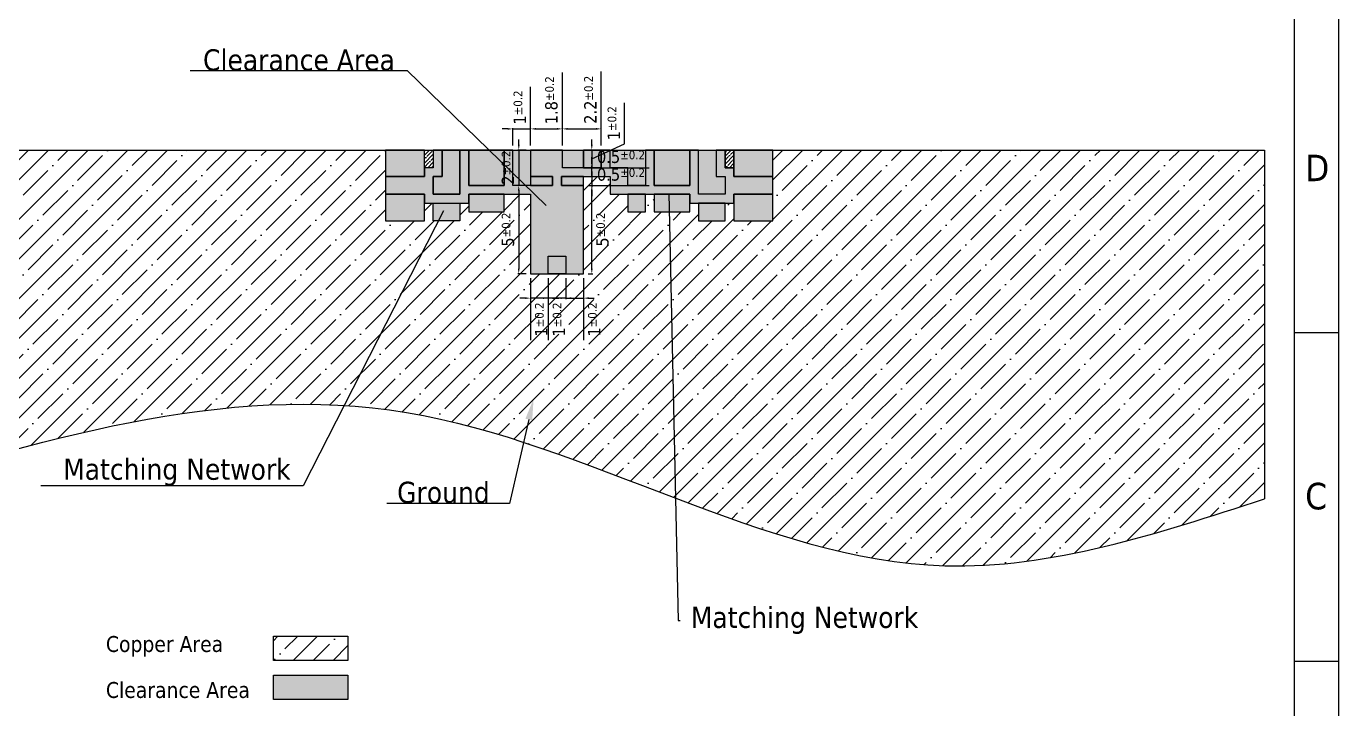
# Model space of a CAD drawing. Header units: millimetres. Extents: x 1362 to 1480, y 1256 to 1391.
# Drawn here: x 1406.2 to 1480.4, y 1292.8 to 1331.3 of the extents above; entities that cross this region are included whole.
import ezdxf
from ezdxf import colors
from ezdxf.entities.mleader import LeaderData, LeaderLine
from ezdxf.math import Vec2, Vec3

# ---------------------------------------------------------------- set-up
doc = ezdxf.new("R2010")
doc.units = ezdxf.units.MM
doc.linetypes.add('ACAD_ISO02W100', pattern=[15, 12, -3])
doc.linetypes.add('HIDDEN', pattern=[0.2, 0.1, -0.1])
doc.layers.add('Cooper', color=115, linetype='HIDDEN', true_color=0x5a8b71)
doc.layers.add('PADS COPPER', color=43, linetype='Continuous', true_color=0xd4b038)
doc.layers.add('DIMENSIONS', color=242, linetype='Continuous', plot=False)
for name, color, linetype in [('ground plane', 8, 'Continuous'), ('NO COOPER AREA', 255, 'Continuous'), ('Text', 250, 'Continuous')]:
    doc.layers.add(name, color=color, linetype=linetype)
doc.styles.get("Standard").update_dxf_attribs({"font": 'arialbd.ttf'})
doc.styles.add('WY', font='tahoma.ttf')
doc.dimstyles.new('AM_ISO', dxfattribs={"dimtxt": 1, "dimasz": 0.3, "dimexe": 0.05, "dimexo": 0.25, "dimgap": 0.25, "dimtad": 1, "dimdsep": 46, "dimtxsty": 'WY', "dimcen": 0, "dimclrd": 256, "dimclre": 256, "dimclrt": 256, "dimazin": 2, "dimtol": 1, "dimtp": 0.2, "dimtm": 0.2, "dimtfac": 0.7, "dimtix": 1, "dimtmove": 1, "dimatfit": 3, "dimfxl": 1, "dimtolj": 2, "dimlwd": -1, "dimlwe": -1, "dimarcsym": 0})

# ---------------------------------------------------------------- blocks, each defined once
blk = doc.blocks.new('*D27')
at = {"layer": 'Defpoints', "color": 0}
for p in [(1434.674, 1325.537), (1433.674, 1324.34), (1434.674, 1324.34)]:
    blk.add_point(p, dxfattribs=at)
at = {"layer": 'DIMENSIONS'}
for p, q in [((1434.674, 1324.59), (1434.674, 1327.907)), ((1433.374, 1325.537), (1433.074, 1325.537)), ((1433.674, 1324.59), (1433.674, 1325.587)), ((1433.674, 1325.537), (1434.674, 1325.537)), ((1434.974, 1325.537), (1435.274, 1325.537))]:
    blk.add_line(p, q, dxfattribs=at)
for points in [[(1433.374, 1325.587), (1433.374, 1325.487), (1433.674, 1325.537)], [(1434.974, 1325.587), (1434.974, 1325.487), (1434.674, 1325.537)]]:
    blk.add_solid(points, dxfattribs=at)
at = {"layer": 'DIMENSIONS', "insert": (1434.068, 1326.747), "char_height": 0.7, "attachment_point": 5, "rotation": 90, "style": 'WY'}
blk.add_mtext('\\A2;1{\\H0.490000;±0.2}', dxfattribs=at)
blk = doc.blocks.new('*D28')
at = {"layer": 'Defpoints', "color": 0}
for p in [(1436.474, 1325.537), (1434.674, 1324.34), (1436.474, 1324.34)]:
    blk.add_point(p, dxfattribs=at)
at = {"layer": 'DIMENSIONS'}
for p, q in [((1436.474, 1324.59), (1436.474, 1328.724)), ((1434.674, 1324.59), (1434.674, 1325.587)), ((1434.974, 1325.537), (1436.174, 1325.537))]:
    blk.add_line(p, q, dxfattribs=at)
for points in [[(1434.974, 1325.587), (1434.974, 1325.487), (1434.674, 1325.537)], [(1436.174, 1325.587), (1436.174, 1325.487), (1436.474, 1325.537)]]:
    blk.add_solid(points, dxfattribs=at)
at = {"layer": 'DIMENSIONS', "insert": (1435.858, 1327.155), "char_height": 0.7, "attachment_point": 5, "rotation": 90, "style": 'WY'}
blk.add_mtext('\\A2;1.8{\\H0.490000;±0.2}', dxfattribs=at)
blk = doc.blocks.new('*D29')
at = {"layer": 'Defpoints', "color": 0}
for p in [(1438.674, 1325.537), (1436.474, 1324.34), (1438.674, 1324.34)]:
    blk.add_point(p, dxfattribs=at)
at = {"layer": 'DIMENSIONS'}
for p, q in [((1438.674, 1324.59), (1438.674, 1328.779)), ((1436.474, 1324.59), (1436.474, 1325.587)), ((1436.774, 1325.537), (1438.374, 1325.537))]:
    blk.add_line(p, q, dxfattribs=at)
for points in [[(1436.774, 1325.587), (1436.774, 1325.487), (1436.474, 1325.537)], [(1438.374, 1325.587), (1438.374, 1325.487), (1438.674, 1325.537)]]:
    blk.add_solid(points, dxfattribs=at)
at = {"layer": 'DIMENSIONS', "insert": (1438.061, 1327.183), "char_height": 0.7, "attachment_point": 5, "rotation": 90, "style": 'WY'}
blk.add_mtext('\\A2;2.2{\\H0.490000;±0.2}', dxfattribs=at)
blk = doc.blocks.new('*D30')
at = {"layer": 'Defpoints', "color": 0}
for p in [(1434.674, 1324.34), (1434.007, 1322.34), (1434.674, 1322.34)]:
    blk.add_point(p, dxfattribs=at)
at = {"layer": 'DIMENSIONS'}
for p, q in [((1434.424, 1324.34), (1433.957, 1324.34)), ((1434.007, 1324.64), (1434.007, 1324.94)), ((1434.007, 1324.34), (1434.007, 1322.34)), ((1434.424, 1322.34), (1433.957, 1322.34)), ((1434.007, 1322.04), (1434.007, 1321.74))]:
    blk.add_line(p, q, dxfattribs=at)
for points in [[(1433.957, 1324.64), (1434.057, 1324.64), (1434.007, 1324.34)], [(1433.957, 1322.04), (1434.057, 1322.04), (1434.007, 1322.34)]]:
    blk.add_solid(points, dxfattribs=at)
at = {"layer": 'DIMENSIONS', "insert": (1433.395, 1323.34), "char_height": 0.7, "attachment_point": 5, "rotation": 90, "style": 'WY'}
blk.add_mtext('\\A2;2{\\H0.490000;±0.2}', dxfattribs=at)
blk = doc.blocks.new('*D31')
at = {"layer": 'Defpoints', "color": 0}
for p in [(1434.674, 1322.34), (1434.007, 1317.341), (1434.674, 1317.341)]:
    blk.add_point(p, dxfattribs=at)
at = {"layer": 'DIMENSIONS'}
for p, q in [((1434.424, 1322.34), (1433.957, 1322.34)), ((1434.007, 1322.04), (1434.007, 1317.641)), ((1434.424, 1317.341), (1433.957, 1317.341))]:
    blk.add_line(p, q, dxfattribs=at)
for points in [[(1433.957, 1322.04), (1434.057, 1322.04), (1434.007, 1322.34)], [(1433.957, 1317.641), (1434.057, 1317.641), (1434.007, 1317.341)]]:
    blk.add_solid(points, dxfattribs=at)
at = {"layer": 'DIMENSIONS', "insert": (1433.4, 1319.84), "char_height": 0.7, "attachment_point": 5, "rotation": 90, "style": 'WY'}
blk.add_mtext('\\A2;5{\\H0.490000;±0.2}', dxfattribs=at)
blk = doc.blocks.new('*D32')
at = {"layer": 'Defpoints', "color": 0}
for p in [(1434.673, 1317.341), (1435.674, 1317.341), (1435.674, 1315.968)]:
    blk.add_point(p, dxfattribs=at)
at = {"layer": 'DIMENSIONS'}
for p, q in [((1434.673, 1317.091), (1434.673, 1313.598)), ((1435.674, 1317.091), (1435.674, 1315.918)), ((1434.373, 1315.968), (1434.073, 1315.968)), ((1435.674, 1315.968), (1434.673, 1315.968)), ((1435.974, 1315.968), (1436.274, 1315.968))]:
    blk.add_line(p, q, dxfattribs=at)
for points in [[(1434.373, 1316.018), (1434.373, 1315.918), (1434.673, 1315.968)], [(1435.974, 1316.018), (1435.974, 1315.918), (1435.674, 1315.968)]]:
    blk.add_solid(points, dxfattribs=at)
at = {"layer": 'DIMENSIONS', "insert": (1435.28, 1314.758), "char_height": 0.7, "attachment_point": 5, "rotation": 90, "style": 'WY'}
blk.add_mtext('\\A2;1{\\H0.490000;±0.2}', dxfattribs=at)
blk = doc.blocks.new('*D33')
at = {"layer": 'Defpoints', "color": 0}
for p in [(1435.674, 1317.34), (1436.674, 1317.34), (1436.674, 1315.968)]:
    blk.add_point(p, dxfattribs=at)
at = {"layer": 'DIMENSIONS'}
for p, q in [((1435.674, 1317.09), (1435.674, 1313.598)), ((1436.674, 1317.09), (1436.674, 1315.918)), ((1435.374, 1315.968), (1435.074, 1315.968)), ((1436.674, 1315.968), (1435.674, 1315.968)), ((1436.974, 1315.968), (1437.274, 1315.968))]:
    blk.add_line(p, q, dxfattribs=at)
for points in [[(1435.374, 1316.018), (1435.374, 1315.918), (1435.674, 1315.968)], [(1436.974, 1316.018), (1436.974, 1315.918), (1436.674, 1315.968)]]:
    blk.add_solid(points, dxfattribs=at)
at = {"layer": 'DIMENSIONS', "insert": (1436.28, 1314.758), "char_height": 0.7, "attachment_point": 5, "rotation": 90, "style": 'WY'}
blk.add_mtext('\\A2;1{\\H0.490000;±0.2}', dxfattribs=at)
blk = doc.blocks.new('*D34')
at = {"layer": 'Defpoints', "color": 0}
for p in [(1436.674, 1317.34), (1437.673, 1317.341), (1437.673, 1315.968)]:
    blk.add_point(p, dxfattribs=at)
at = {"layer": 'DIMENSIONS'}
for p, q in [((1436.674, 1317.09), (1436.674, 1315.918)), ((1437.673, 1317.091), (1437.673, 1313.598)), ((1436.374, 1315.968), (1436.074, 1315.968)), ((1436.674, 1315.968), (1437.673, 1315.968)), ((1437.973, 1315.968), (1438.273, 1315.968))]:
    blk.add_line(p, q, dxfattribs=at)
for points in [[(1436.374, 1316.018), (1436.374, 1315.918), (1436.674, 1315.968)], [(1437.973, 1316.018), (1437.973, 1315.918), (1437.673, 1315.968)]]:
    blk.add_solid(points, dxfattribs=at)
at = {"layer": 'DIMENSIONS', "insert": (1438.279, 1314.758), "char_height": 0.7, "attachment_point": 5, "rotation": 90, "style": 'WY'}
blk.add_mtext('\\A2;1{\\H0.490000;±0.2}', dxfattribs=at)
blk = doc.blocks.new('*D35')
at = {"layer": 'Defpoints', "color": 0}
for p in [(1437.674, 1322.34), (1438.137, 1322.34), (1437.673, 1317.341)]:
    blk.add_point(p, dxfattribs=at)
at = {"layer": 'DIMENSIONS'}
for p, q in [((1437.924, 1322.34), (1438.187, 1322.34)), ((1438.137, 1317.641), (1438.137, 1322.04)), ((1437.923, 1317.341), (1438.187, 1317.341))]:
    blk.add_line(p, q, dxfattribs=at)
for points in [[(1438.087, 1322.04), (1438.187, 1322.04), (1438.137, 1322.34)], [(1438.087, 1317.641), (1438.187, 1317.641), (1438.137, 1317.341)]]:
    blk.add_solid(points, dxfattribs=at)
at = {"layer": 'DIMENSIONS', "insert": (1438.744, 1319.84), "char_height": 0.7, "attachment_point": 5, "rotation": 90, "style": 'WY'}
blk.add_mtext('\\A2;5{\\H0.490000;±0.2}', dxfattribs=at)
blk = doc.blocks.new('*D36')
at = {"layer": 'Defpoints', "color": 0}
for p in [(1437.674, 1322.84), (1438.137, 1322.84), (1437.674, 1322.34)]:
    blk.add_point(p, dxfattribs=at)
at = {"layer": 'DIMENSIONS'}
for p, q in [((1437.924, 1322.84), (1438.187, 1322.84)), ((1438.137, 1323.14), (1438.137, 1323.44)), ((1438.137, 1322.84), (1438.137, 1322.34)), ((1437.924, 1322.34), (1441.391, 1322.34)), ((1438.137, 1322.04), (1438.137, 1321.74))]:
    blk.add_line(p, q, dxfattribs=at)
for points in [[(1438.087, 1323.14), (1438.187, 1323.14), (1438.137, 1322.84)], [(1438.087, 1322.04), (1438.187, 1322.04), (1438.137, 1322.34)]]:
    blk.add_solid(points, dxfattribs=at)
at = {"layer": 'DIMENSIONS', "insert": (1439.789, 1322.954), "char_height": 0.7, "attachment_point": 5, "style": 'WY'}
blk.add_mtext('\\A2;0.5{\\H0.490000;±0.2}', dxfattribs=at)
blk = doc.blocks.new('*D37')
at = {"layer": 'Defpoints', "color": 0}
for p in [(1437.674, 1323.34), (1437.674, 1322.84), (1438.137, 1323.34)]:
    blk.add_point(p, dxfattribs=at)
at = {"layer": 'DIMENSIONS'}
for p, q in [((1438.137, 1323.64), (1438.137, 1323.94)), ((1437.924, 1323.34), (1441.391, 1323.34)), ((1437.924, 1322.84), (1438.187, 1322.84)), ((1438.137, 1322.84), (1438.137, 1323.34)), ((1438.137, 1322.54), (1438.137, 1322.24))]:
    blk.add_line(p, q, dxfattribs=at)
for points in [[(1438.087, 1323.64), (1438.187, 1323.64), (1438.137, 1323.34)], [(1438.087, 1322.54), (1438.187, 1322.54), (1438.137, 1322.84)]]:
    blk.add_solid(points, dxfattribs=at)
at = {"layer": 'DIMENSIONS', "insert": (1439.789, 1323.954), "char_height": 0.7, "attachment_point": 5, "style": 'WY'}
blk.add_mtext('\\A2;0.5{\\H0.490000;±0.2}', dxfattribs=at)
blk = doc.blocks.new('*D38')
at = {"layer": 'Defpoints', "color": 0}
for p in [(1438.674, 1324.34), (1438.137, 1323.34), (1438.674, 1323.34)]:
    blk.add_point(p, dxfattribs=at)
at = {"layer": 'DIMENSIONS'}
for p, q in [((1439.992, 1324.698), (1439.992, 1327.018)), ((1438.424, 1324.34), (1438.087, 1324.34)), ((1438.137, 1324.64), (1438.137, 1324.94)), ((1438.137, 1323.84), (1439.992, 1324.698)), ((1438.137, 1324.34), (1438.137, 1323.34)), ((1438.137, 1324.34), (1438.137, 1323.34)), ((1438.424, 1323.34), (1438.087, 1323.34)), ((1438.137, 1323.04), (1438.137, 1322.74))]:
    blk.add_line(p, q, dxfattribs=at)
for points in [[(1438.087, 1324.64), (1438.187, 1324.64), (1438.137, 1324.34)], [(1438.087, 1323.04), (1438.187, 1323.04), (1438.137, 1323.34)]]:
    blk.add_solid(points, dxfattribs=at)
at = {"layer": 'DIMENSIONS', "insert": (1439.386, 1325.858), "char_height": 0.7, "attachment_point": 5, "rotation": 90, "style": 'WY'}
blk.add_mtext('\\A2;1{\\H0.490000;±0.2}', dxfattribs=at)

msp = doc.modelspace()

# ---------------------------------------------------------------- hatches: boundary and pattern name
at = {"layer": 'Cooper'}
h = msp.add_hatch(dxfattribs=at)
h.set_pattern_fill('ANSI35', color=256, scale=0.25, style=0)
edge = h.paths.add_edge_path()
edge.add_line((1476.174, 1324.34), (1448.374, 1324.34))
edge.add_line((1448.374, 1324.34), (1448.374, 1322.84))
edge.add_line((1448.374, 1322.84), (1448.374, 1321.84))
edge.add_line((1448.374, 1321.84), (1448.374, 1320.34))
edge.add_line((1448.374, 1320.34), (1446.174, 1320.34))
edge.add_line((1446.174, 1320.34), (1446.174, 1321.34))
edge.add_line((1446.174, 1321.34), (1445.674, 1321.34))
edge.add_line((1445.674, 1321.34), (1445.674, 1320.34))
edge.add_line((1445.674, 1320.34), (1444.174, 1320.34))
edge.add_line((1444.174, 1320.34), (1444.174, 1321.34))
edge.add_line((1444.174, 1321.34), (1443.674, 1321.34))
edge.add_line((1443.674, 1321.34), (1443.674, 1320.84))
edge.add_line((1443.674, 1320.84), (1441.674, 1320.84))
edge.add_line((1441.674, 1320.84), (1441.674, 1321.84))
edge.add_line((1441.674, 1321.84), (1441.174, 1321.84))
edge.add_line((1441.174, 1321.84), (1441.174, 1321.34))
edge.add_line((1441.174, 1321.34), (1441.174, 1320.84))
edge.add_line((1441.174, 1320.84), (1440.174, 1320.84))
edge.add_line((1440.174, 1320.84), (1440.174, 1321.34))
edge.add_line((1440.174, 1321.34), (1440.174, 1321.84))
edge.add_line((1440.174, 1321.84), (1439.174, 1321.84))
edge.add_line((1439.174, 1321.84), (1439.172, 1322.84))
edge.add_line((1439.172, 1322.84), (1437.674, 1322.84))
edge.add_line((1437.674, 1322.84), (1437.674, 1322.34))
edge.add_line((1437.674, 1322.34), (1437.673, 1317.341))
edge.add_line((1437.673, 1317.341), (1436.674, 1317.341))
edge.add_line((1436.674, 1317.341), (1436.674, 1317.34))
edge.add_line((1436.674, 1317.34), (1435.674, 1317.34))
edge.add_line((1435.674, 1317.34), (1435.674, 1317.341))
edge.add_line((1435.674, 1317.341), (1434.673, 1317.341))
edge.add_line((1434.673, 1317.341), (1434.673, 1321.84))
edge.add_line((1434.673, 1321.84), (1433.174, 1321.84))
edge.add_line((1433.174, 1321.84), (1433.174, 1320.84))
edge.add_line((1433.174, 1320.84), (1431.174, 1320.84))
edge.add_line((1431.174, 1320.84), (1431.174, 1321.34))
edge.add_line((1431.174, 1321.34), (1430.674, 1321.34))
edge.add_line((1430.674, 1321.34), (1430.674, 1320.34))
edge.add_line((1430.674, 1320.34), (1429.174, 1320.34))
edge.add_line((1429.174, 1320.34), (1429.174, 1321.34))
edge.add_line((1429.174, 1321.34), (1428.674, 1321.34))
edge.add_line((1428.674, 1321.34), (1428.674, 1320.34))
edge.add_line((1428.674, 1320.34), (1426.474, 1320.34))
edge.add_line((1426.474, 1320.34), (1426.474, 1321.84))
edge.add_line((1426.474, 1321.84), (1426.474, 1322.84))
edge.add_line((1426.474, 1322.84), (1426.474, 1324.34))
edge.add_line((1426.474, 1324.34), (1396.174, 1324.34))
edge.add_line((1396.174, 1324.34), (1396.174, 1304.616))
edge.add_spline(control_points=[(1396.174, 1304.616), (1406.762, 1307.917), (1427.867, 1314.497), (1453.694, 1297.269), (1470.123, 1302.638), (1476.174, 1304.616)], knot_values=[0, 0, 0, 0, 31.866, 63.518724, 81.975953, 81.975953, 81.975953, 81.975953], degree=3, periodic=0)
edge.add_line((1476.174, 1304.616), (1476.174, 1324.34))
h = msp.add_hatch(dxfattribs=at)
h.set_pattern_fill('ANSI35', color=256, scale=0.05, style=0)
h.paths.add_polyline_path([(1429.174, 1324.34), (1428.674, 1324.34), (1428.674, 1323.34), (1429.174, 1323.34)])
h = msp.add_hatch(dxfattribs=at)
h.set_pattern_fill('ANSI35', color=256, scale=0.05, style=0)
h.paths.add_polyline_path([(1446.174, 1324.34), (1445.674, 1324.34), (1445.674, 1323.34), (1446.174, 1323.34)])
h = msp.add_hatch(dxfattribs=at)
h.set_pattern_fill('ANSI35', color=256, scale=0.25, style=0)
h.set_pattern_definition([(45, (17.3398, -0.6766), (-1.122532, 1.122532), []), (45, (18.4623, -0.6766), (-1.122532, 1.122532), [1.984375, -0.396875, 0, -0.396875])])
h.paths.add_polyline_path([(1424.349, 1295.478), (1424.349, 1296.854), (1420.132, 1296.854), (1420.132, 1295.478)])
at = {"layer": 'ground plane'}
msp.add_hatch(color=256, dxfattribs=at).paths.add_polyline_path([(1435.674, 1318.34), (1436.674, 1318.34), (1436.674, 1317.84), (1435.674, 1317.84)])
at = {"layer": 'NO COOPER AREA'}
for points in [[(1428.674, 1321.84), (1428.674, 1321.34), (1431.174, 1321.34), (1431.174, 1321.84), (1434.673, 1321.84), (1434.673, 1317.341), (1435.674, 1317.341), (1435.674, 1318.34), (1436.674, 1318.34), (1436.674, 1317.341), (1437.673, 1317.341), (1437.674, 1322.34), (1436.424, 1322.34), (1436.424, 1322.84), (1439.172, 1322.84), (1439.174, 1321.84), (1443.674, 1321.84), (1443.674, 1321.34), (1446.174, 1321.34), (1446.174, 1321.84), (1448.374, 1321.84), (1448.374, 1322.84), (1446.174, 1322.84), (1446.174, 1323.34), (1445.674, 1323.34), (1445.674, 1324.34), (1445.174, 1324.34), (1445.174, 1322.84), (1445.674, 1322.84), (1445.674, 1321.84), (1444.174, 1321.84), (1444.174, 1324.34), (1443.674, 1324.34), (1443.674, 1322.34), (1441.674, 1322.34), (1441.674, 1324.34), (1441.174, 1324.34), (1441.174, 1322.34), (1440.174, 1322.34), (1440.174, 1323.34), (1439.174, 1323.34), (1439.174, 1324.34), (1438.674, 1324.34), (1438.674, 1323.34), (1436.474, 1323.34), (1436.474, 1324.34), (1434.674, 1324.34), (1434.674, 1322.84), (1435.924, 1322.84), (1435.924, 1322.34), (1433.674, 1322.34), (1433.674, 1324.34), (1433.174, 1324.34), (1433.174, 1322.34), (1431.174, 1322.34), (1431.174, 1324.34), (1430.674, 1324.34), (1430.674, 1321.84), (1429.174, 1321.84), (1429.174, 1322.84), (1429.674, 1322.84), (1429.674, 1324.34), (1429.174, 1324.34), (1429.174, 1323.34), (1428.674, 1323.34), (1428.674, 1322.84), (1426.474, 1322.84), (1426.474, 1321.84)], [(1424.349, 1293.27), (1424.349, 1294.646), (1420.132, 1294.646), (1420.132, 1293.27)]]:
    msp.add_hatch(color=256, dxfattribs=at).paths.add_polyline_path(points)
at = {"layer": 'PADS COPPER', "linetype": 'ACAD_ISO02W100'}
for points in [[(1428.674, 1324.34), (1426.474, 1324.34), (1426.474, 1322.84), (1428.674, 1322.84)], [(1430.674, 1324.34), (1429.674, 1324.34), (1429.674, 1322.84), (1429.174, 1322.84), (1429.174, 1321.84), (1430.674, 1321.84)], [(1433.174, 1324.34), (1431.174, 1324.34), (1431.174, 1322.34), (1433.174, 1322.34)], [(1434.674, 1324.34), (1433.674, 1324.34), (1433.674, 1322.34), (1434.674, 1322.34), (1434.674, 1322.84)], [(1437.674, 1324.34), (1436.474, 1324.34), (1436.474, 1323.34), (1437.674, 1323.34)], [(1438.674, 1324.34), (1437.674, 1324.34), (1437.674, 1323.34), (1438.674, 1323.34)], [(1441.174, 1324.34), (1439.174, 1324.34), (1439.174, 1323.34), (1440.174, 1323.34), (1440.174, 1322.34), (1441.174, 1322.34)], [(1443.674, 1324.34), (1441.674, 1324.34), (1441.674, 1322.34), (1443.674, 1322.34)], [(1445.674, 1322.84), (1445.174, 1322.84), (1445.174, 1324.34), (1444.174, 1324.34), (1444.174, 1321.84), (1445.674, 1321.84)], [(1448.374, 1324.34), (1446.174, 1324.34), (1446.174, 1322.84), (1448.374, 1322.84)], [(1435.924, 1322.34), (1435.924, 1322.84), (1434.674, 1322.84), (1434.674, 1322.34)], [(1437.674, 1322.34), (1437.674, 1322.84), (1436.424, 1322.84), (1436.424, 1322.34)], [(1428.674, 1321.84), (1426.474, 1321.84), (1426.474, 1320.34), (1428.674, 1320.34)], [(1430.674, 1320.34), (1430.674, 1321.34), (1429.174, 1321.34), (1429.174, 1320.34)], [(1433.174, 1320.84), (1433.174, 1321.84), (1431.174, 1321.84), (1431.174, 1320.84)], [(1441.174, 1321.84), (1440.174, 1321.84), (1440.174, 1321.34), (1440.174, 1320.84), (1441.174, 1320.84), (1441.174, 1321.34)], [(1441.674, 1321.84), (1441.674, 1320.84), (1443.674, 1320.84), (1443.674, 1321.84)], [(1445.674, 1320.34), (1445.674, 1321.34), (1444.174, 1321.34), (1444.174, 1320.34)], [(1448.374, 1320.34), (1448.374, 1321.84), (1446.174, 1321.84), (1446.174, 1320.34)], [(1436.674, 1318.34), (1435.674, 1318.34), (1435.674, 1317.34), (1436.674, 1317.34)]]:
    msp.add_hatch(color=256, dxfattribs=at).paths.add_polyline_path(points)
at = {"layer": 'PADS COPPER'}
for points in [[(1434.674, 1324.34), (1433.674, 1324.34), (1433.674, 1322.34), (1434.674, 1322.34)], [(1435.924, 1322.84), (1434.674, 1322.84), (1434.674, 1322.34), (1435.924, 1322.34)]]:
    msp.add_hatch(color=256, dxfattribs=at).paths.add_polyline_path(points)

# ---------------------------------------------------------------- linework, layer by layer
for p, q in [((1480.381, 1255.793), (1480.381, 1390.793)), ((1477.881, 1258.293), (1477.881, 1388.293)), ((1396.174, 1324.34), (1476.174, 1324.34)), ((1476.174, 1324.34), (1476.174, 1304.616)), ((1428.674, 1322.84), (1426.474, 1322.84)), ((1426.474, 1321.84), (1428.674, 1321.84)), ((1428.674, 1321.84), (1426.474, 1321.84)), ((1428.674, 1321.84), (1428.674, 1321.34)), ((1428.674, 1321.34), (1428.674, 1321.84)), ((1431.174, 1321.84), (1431.174, 1321.34)), ((1443.674, 1321.34), (1443.674, 1321.84)), ((1448.374, 1321.84), (1446.174, 1321.84)), ((1446.174, 1321.84), (1446.174, 1321.34)), ((1477.881, 1314.018), (1480.381, 1314.018)), ((1477.881, 1295.443), (1480.381, 1295.443))]:
    msp.add_line(p, q)
for points in [[(1428.674, 1324.34), (1426.474, 1324.34), (1426.474, 1322.84), (1428.674, 1322.84)], [(1429.174, 1323.34), (1428.674, 1323.34), (1428.674, 1324.34), (1429.174, 1324.34)], [(1429.174, 1321.84), (1430.674, 1321.84), (1430.674, 1324.34), (1429.674, 1324.34), (1429.674, 1322.84), (1429.174, 1322.84), (1429.174, 1321.84)], [(1431.174, 1324.34), (1431.174, 1322.34), (1433.174, 1322.34), (1433.174, 1324.34)], [(1434.674, 1324.34), (1434.674, 1322.34), (1433.674, 1322.34), (1433.674, 1324.34)], [(1436.474, 1323.34), (1436.474, 1324.34), (1437.674, 1324.34), (1437.674, 1323.34)], [(1438.674, 1323.34), (1438.674, 1324.34), (1437.674, 1324.34), (1437.674, 1323.34)], [(1441.174, 1322.34), (1440.174, 1322.34), (1440.174, 1323.34), (1439.174, 1323.34), (1439.174, 1324.34), (1441.174, 1324.34)], [(1441.674, 1324.34), (1441.674, 1322.34), (1443.674, 1322.34), (1443.674, 1324.34)], [(1444.174, 1321.84), (1444.174, 1324.34), (1445.174, 1324.34), (1445.174, 1322.84), (1445.674, 1322.84), (1445.674, 1321.84)], [(1445.674, 1323.34), (1446.174, 1323.34), (1446.174, 1324.34), (1445.674, 1324.34)], [(1446.174, 1322.84), (1448.374, 1322.84), (1448.374, 1324.34), (1446.174, 1324.34)], [(1435.924, 1322.34), (1435.924, 1322.84), (1434.674, 1322.84), (1434.674, 1322.34)], [(1436.424, 1322.84), (1436.424, 1322.34), (1437.674, 1322.34), (1437.674, 1322.84)], [(1426.474, 1320.34), (1428.674, 1320.34), (1428.674, 1321.84), (1426.474, 1321.84)], [(1430.674, 1321.34), (1430.674, 1320.34), (1429.174, 1320.34), (1429.174, 1321.34)], [(1431.174, 1320.84), (1433.174, 1320.84), (1433.174, 1321.84), (1431.174, 1321.84)], [(1440.174, 1321.84), (1440.174, 1321.34), (1440.174, 1320.84), (1441.174, 1320.84), (1441.174, 1321.34), (1441.174, 1321.84)], [(1444.174, 1321.34), (1444.174, 1320.34), (1445.674, 1320.34), (1445.674, 1321.34)], [(1448.374, 1321.84), (1446.174, 1321.84), (1446.174, 1320.34), (1448.374, 1320.34)], [(1435.674, 1318.34), (1436.674, 1318.34), (1436.674, 1317.34), (1435.674, 1317.34)], [(1420.132, 1296.854), (1424.349, 1296.854), (1424.349, 1295.478), (1420.132, 1295.478)], [(1420.132, 1294.646), (1424.349, 1294.646), (1424.349, 1293.27), (1420.132, 1293.27)]]:
    msp.add_lwpolyline(points, close=True)
for points in [[(1437.674, 1323.34), (1437.674, 1324.34)], [(1426.474, 1322.84), (1428.674, 1322.84), (1428.674, 1323.34)], [(1434.674, 1322.84), (1434.674, 1322.34)], [(1431.174, 1321.84), (1431.174, 1321.34)], [(1443.674, 1321.84), (1441.674, 1321.84), (1441.674, 1320.84), (1443.674, 1320.84), (1443.674, 1321.84), (1443.674, 1321.34)]]:
    msp.add_lwpolyline(points)
msp.add_open_spline([(1396.174, 1304.616), (1406.762, 1307.917), (1427.867, 1314.497), (1453.694, 1297.269), (1470.123, 1302.638), (1476.174, 1304.616)], degree=3, knots=[0, 0, 0, 0, 31.866, 63.518724, 81.975953, 81.975953, 81.975953, 81.975953])
at = {"layer": 'Defpoints'}
msp.add_lwpolyline([(1426.474, 1322.84), (1426.474, 1321.84), (1428.674, 1321.84), (1428.674, 1321.34), (1431.174, 1321.34), (1431.174, 1321.84), (1434.673, 1321.84), (1434.673, 1317.341), (1437.673, 1317.341), (1437.674, 1322.34), (1436.424, 1322.34), (1436.424, 1322.84), (1439.172, 1322.84), (1439.174, 1321.84), (1443.674, 1321.84), (1443.674, 1321.34), (1446.174, 1321.34), (1446.174, 1321.84), (1448.374, 1321.84), (1448.374, 1322.84), (1446.174, 1322.84), (1446.174, 1323.34), (1445.674, 1323.34), (1445.674, 1324.34), (1445.174, 1324.34), (1445.174, 1322.84), (1445.674, 1322.84), (1445.674, 1321.84), (1444.174, 1321.84), (1444.174, 1324.34), (1443.674, 1324.34), (1443.674, 1322.34), (1441.674, 1322.34), (1441.674, 1324.34), (1441.174, 1324.34), (1441.174, 1322.34), (1440.174, 1322.34), (1440.174, 1323.34), (1439.174, 1323.34), (1439.174, 1324.34), (1438.674, 1324.34), (1438.674, 1323.34), (1436.474, 1323.34), (1436.474, 1324.34), (1434.674, 1324.34), (1434.674, 1322.84), (1435.924, 1322.84), (1435.924, 1322.34), (1433.674, 1322.34), (1433.674, 1324.34), (1433.174, 1324.34), (1433.174, 1322.34), (1431.174, 1322.34), (1431.174, 1324.34), (1430.674, 1324.34), (1430.674, 1321.84), (1429.174, 1321.84), (1429.174, 1322.84), (1429.674, 1322.84), (1429.674, 1324.34), (1429.174, 1324.34), (1429.174, 1323.34), (1428.674, 1323.34), (1428.674, 1322.84), (1426.474, 1322.84), (1426.474, 1321.84)], dxfattribs=at)

# ---------------------------------------------------------------- texts
at = {"style": 'WY'}
for s, height, p in [('D', 1.5, (1478.482, 1322.579)), ('C', 1.5, (1478.482, 1304.025)), ('Copper Area', 0.9, (1410.658, 1295.962)), ('Clearance Area', 0.9, (1410.66, 1293.362))]:
    msp.add_text(s, height=height, dxfattribs=at).set_placement(p)

# ---------------------------------------------------------------- dimensions: what is measured, and where the dimension line sits
at = {"layer": 'DIMENSIONS'}
for base, p1, p2, override, picture, middle in [((1436.474, 1325.537), (1434.674, 1324.34), (1436.474, 1324.34), {"dimtxt": 0.7, "dimtad": 2, "dimjust": 4}, '*D28', (1435.858, 1327.155)), ((1438.674, 1325.537), (1436.474, 1324.34), (1438.674, 1324.34), {"dimtxt": 0.7, "dimtad": 2, "dimjust": 4}, '*D29', (1438.061, 1327.183)), ((1434.674, 1325.537), (1433.674, 1324.34), (1434.674, 1324.34), {"dimtxt": 0.7, "dimtad": 2, "dimjust": 4}, '*D27', (1434.068, 1326.747)), ((1435.674, 1315.968), (1434.673, 1317.341), (1435.674, 1317.341), {"dimtxt": 0.7, "dimtad": 2, "dimjust": 3}, '*D32', (1435.28, 1314.758)), ((1436.674, 1315.968), (1435.674, 1317.34), (1436.674, 1317.34), {"dimtxt": 0.7, "dimtad": 2, "dimjust": 3}, '*D33', (1436.28, 1314.758)), ((1437.673, 1315.968), (1436.674, 1317.34), (1437.673, 1317.341), {"dimtxt": 0.7, "dimtad": 2, "dimjust": 4}, '*D34', (1438.279, 1314.758))]:
    dim = msp.add_linear_dim(base=base, p1=p1, p2=p2, dimstyle='AM_ISO', override=override, dxfattribs=at)
    dim.commit()
    dim.dimension.update_dxf_attribs({"geometry": picture, "text_midpoint": middle})
dim = msp.add_linear_dim(base=(1438.137, 1323.34), p1=(1438.674, 1324.34), p2=(1438.674, 1323.34), angle=90, dimstyle='AM_ISO', override={"dimtxt": 0.7, "dimtad": 3}, dxfattribs=at)
dim.commit()
dim.dimension.update_dxf_attribs({"geometry": '*D38', "text_midpoint": (1439.992, 1324.948), "dimtype": 160})
for base, p1, p2, override, picture, middle in [((1434.007, 1322.34), (1434.674, 1324.34), (1434.674, 1322.34), {"dimtxt": 0.7, "dimtad": 2, "dimjust": 0}, '*D30', (1433.395, 1323.34)), ((1438.137, 1323.34), (1437.674, 1322.84), (1437.674, 1323.34), {"dimtxt": 0.7, "dimtad": 2, "dimjust": 4}, '*D37', (1439.789, 1323.954)), ((1438.137, 1322.84), (1437.674, 1322.34), (1437.674, 1322.84), {"dimtxt": 0.7, "dimtad": 2, "dimjust": 3}, '*D36', (1439.789, 1322.954)), ((1434.007, 1317.341), (1434.674, 1322.34), (1434.674, 1317.341), {"dimtxt": 0.7, "dimtad": 2, "dimjust": 0}, '*D31', (1433.4, 1319.84)), ((1438.137, 1322.34), (1437.673, 1317.341), (1437.674, 1322.34), {"dimtxt": 0.7, "dimtad": 2, "dimjust": 0}, '*D35', (1438.744, 1319.84))]:
    dim = msp.add_linear_dim(base=base, p1=p1, p2=p2, angle=90, dimstyle='AM_ISO', override=override, dxfattribs=at)
    dim.commit()
    dim.dimension.update_dxf_attribs({"geometry": picture, "text_midpoint": middle})

# ---------------------------------------------------------------- leaders
at = {"layer": 'Text'}
ml = msp.add_multileader_mtext('Standard', dxfattribs=at)
ml.set_content('{\\fTahoma|b0|i0|c0|p34;Clearance Area}', color=256)
ml.set_leader_properties()
ml.build(insert=Vec2(0, 0))
ml.multileader.update_dxf_attribs({"text_right_attachment_type": 6, "dogleg_length": 0.36, "arrow_head_size": 1.2, "scale": 0.3})
ctx = ml.context
ctx.base_point, ctx.scale, ctx.char_height, ctx.arrow_head_size, ctx.landing_gap_size, ctx.plane_origin = Vec3(1415.611, 1329.425), 0.3, 1.2, 1.2, 0.6, Vec3(1423.671, 1299.443)
ctx.right_attachment, ctx.text_align_type = 6, 2
notes = []
notes.append((ctx, [(0, (1, 1, 0), (1427.713, 1328.813), (-1, 0), 0.108, [(0, [(1436.417, 1320.361)], 0, [])])]))
ctx.mtext.insert, ctx.mtext.alignment, ctx.mtext.flow_direction = Vec3(1427.005, 1330.038), 3, 5
ml = msp.add_multileader_mtext('Standard', dxfattribs=at)
ml.set_content('{\\fTahoma|b0|i0|c0|p34;Matching Network}', color=256)
ml.set_leader_properties()
ml.build(insert=Vec2(0, 0))
ml.multileader.update_dxf_attribs({"text_right_attachment_type": 6, "dogleg_length": 0.36, "arrow_head_size": 1.2, "scale": 0.3})
ctx = ml.context
ctx.base_point, ctx.scale, ctx.char_height, ctx.arrow_head_size, ctx.landing_gap_size, ctx.plane_origin = Vec3(1443.134, 1297.748), 0.3, 1.2, 1.2, 0.6, Vec3(1436.617, 1301.408)
ctx.right_attachment = 6
notes.append((ctx, [(1, (1, 1, 0), (1443.026, 1297.748), (1, 0), 0.108, [(0, [(1442.461, 1323.086)], 0, [])])]))
ctx.mtext.insert, ctx.mtext.flow_direction = Vec3(1443.734, 1298.519), 5
ml = msp.add_multileader_mtext('Standard', dxfattribs=at)
ml.set_content('{\\fTahoma|b0|i0|c0|p34;Matching Network}', color=256)
ml.set_leader_properties()
ml.build(insert=Vec2(0, 0))
ml.multileader.update_dxf_attribs({"text_right_attachment_type": 6, "dogleg_length": 0.36, "arrow_head_size": 1.2, "scale": 0.3})
ctx = ml.context
ctx.base_point, ctx.scale, ctx.char_height, ctx.arrow_head_size, ctx.landing_gap_size, ctx.plane_origin = Vec3(1407.439, 1306.128), 0.3, 1.2, 1.2, 0.6, Vec3(1400.921, 1309.788)
ctx.right_attachment, ctx.text_align_type = 6, 2
notes.append((ctx, [(0, (1, 1, 0), (1421.818, 1305.357), (-1, 0), 0.108, [(0, [(1430.297, 1321.971)], 0, [])])]))
ctx.mtext.insert, ctx.mtext.alignment, ctx.mtext.flow_direction = Vec3(1421.11, 1306.898), 3, 5
ml = msp.add_multileader_mtext('Standard', dxfattribs=at)
ml.set_content('{\\fTahoma|b0|i0|c0|p34;Ground}', color=256)
ml.set_leader_properties()
ml.build(insert=Vec2(0, 0))
ml.multileader.update_dxf_attribs({"text_left_attachment_type": 2, "text_right_attachment_type": 6, "dogleg_length": 0.36, "arrow_head_size": 1.2})
ctx = ml.context
ctx.base_point, ctx.char_height, ctx.arrow_head_size, ctx.landing_gap_size, ctx.plane_origin = Vec3(1426.184, 1304.786), 1.2, 1.2, 1, Vec3(1434.846, 1310.277)
ctx.left_attachment, ctx.right_attachment, ctx.text_align_type = 2, 6, 2
notes.append((ctx, [(0, (1, 1, 0), (1433.475, 1304.361), (-1, 0), 0.108, [(0, [(1434.846, 1310.277)], 0, [])])]))
ctx.mtext.insert, ctx.mtext.alignment, ctx.mtext.line_spacing_style, ctx.mtext.flow_direction = Vec3(1432.367, 1305.586), 3, 2, 5
for ctx, leaders in notes:
    for number, flags, end, landing, length, lines in leaders:
        leader = LeaderData()
        leader.index, (leader.has_last_leader_line, leader.has_dogleg_vector, leader.attachment_direction) = number, flags
        leader.last_leader_point, leader.dogleg_vector, leader.dogleg_length = Vec3(end), Vec3(landing), length
        for number, points, colour, breaks in lines:
            line = LeaderLine()
            line.index, line.vertices, line.color, line.breaks = number, Vec3.list(points), colors.encode_raw_color(colour), breaks
            leader.lines.append(line)
        ctx.leaders.append(leader)

doc.saveas('drawing.dxf')
